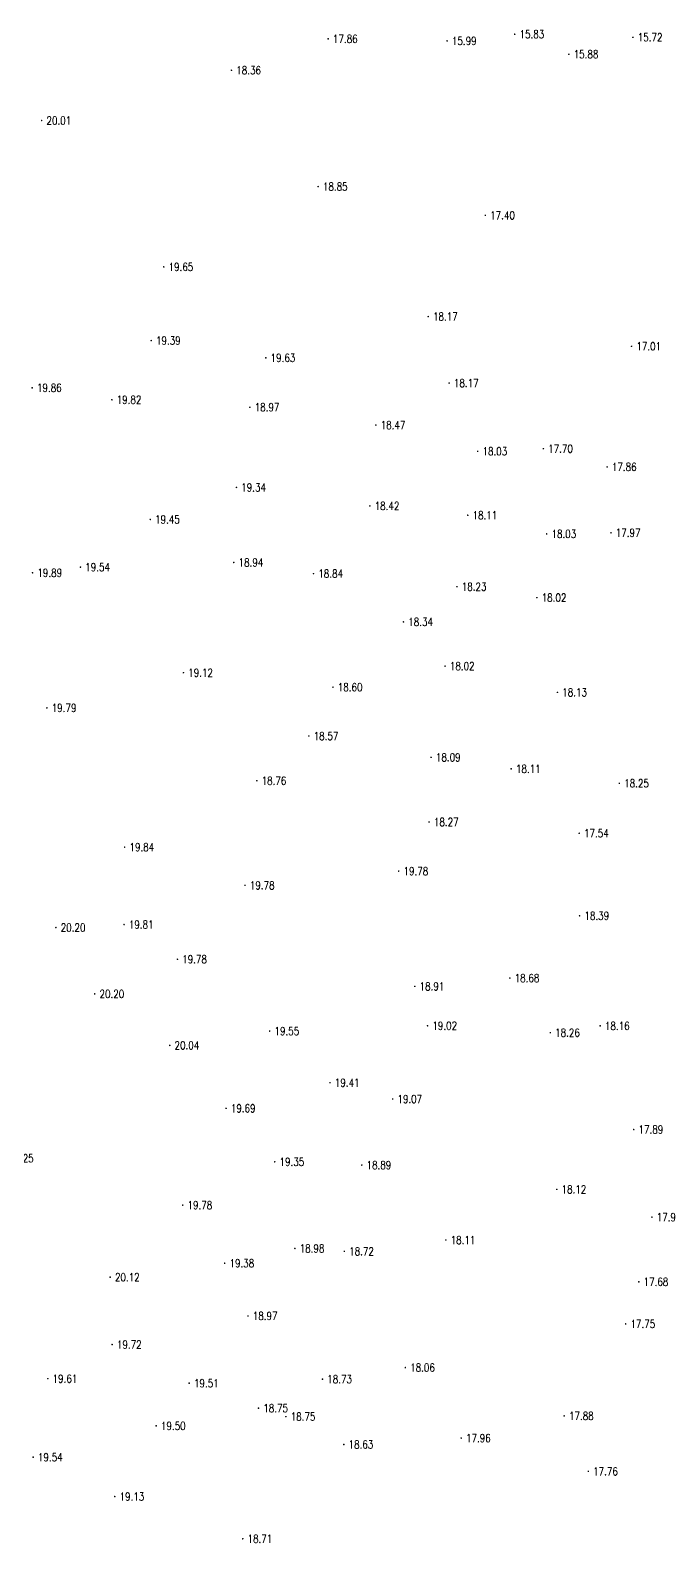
# Model space of a CAD drawing. Extents: x 476861 to 479475, y 2367369 to 2370541.
# Drawn here: x 477648.1 to 477728, y 2368839.9 to 2369028.8 of the extents above; entities that cross this region are included whole.
import ezdxf
from ezdxf.enums import TextEntityAlignment as Align

# ---------------------------------------------------------------- set-up
doc = ezdxf.new("R2010")
doc.units = 0
doc.header["$LTSCALE"] = 0.5
doc.layers.get('0').update_dxf_attribs({"linetype": 'CONTINUOUS'})
doc.layers.add('GCD', color=1, linetype='CONTINUOUS')
doc.styles.add('HZ', font='rs.shx', dxfattribs={"width": 0.8, "bigfont": 'hztxt.shx'})

# ---------------------------------------------------------------- blocks, each defined once
blk = doc.blocks.new('GC200')
at = {"linetype": 'Continuous', "const_width": 0.2, "flags": 128}
blk.add_lwpolyline([(-0.1, 0, 1), (0.1, 0, 1)], format="xyb", close=True, dxfattribs=at)

msp = doc.modelspace()

# ---------------------------------------------------------------- block references
at = {"layer": 'GCD', "linetype": 'Continuous'}
ref = msp.add_blockref('GC200', (477685.331, 2369027.753, 17.86), dxfattribs=dict(at, xscale=0.5, yscale=0.5, zscale=0.5))
ref.add_attrib('height', '17.86', dxfattribs={"linetype": 'Continuous', "height": 1, "style": 'HZ', "width": 0.8}).set_placement((477685.931, 2369027.753, 17.86), align=Align.MIDDLE_LEFT)
ref = msp.add_blockref('GC200', (477700.181, 2369027.497, 15.99), dxfattribs=dict(at, xscale=0.5, yscale=0.5, zscale=0.5))
ref.add_attrib('height', '15.99', dxfattribs={"linetype": 'Continuous', "height": 1, "style": 'HZ', "width": 0.8}).set_placement((477700.781, 2369027.497, 15.99), align=Align.MIDDLE_LEFT)
ref = msp.add_blockref('GC200', (477708.62, 2369028.323, 15.828), dxfattribs=dict(at, xscale=0.5, yscale=0.5, zscale=0.5))
ref.add_attrib('height', '15.83', dxfattribs={"linetype": 'Continuous', "height": 1, "style": 'HZ', "width": 0.8}).set_placement((477709.22, 2369028.323, 15.828), align=Align.MIDDLE_LEFT)
ref = msp.add_blockref('GC200', (477723.381, 2369027.941, 15.72), dxfattribs=dict(at, xscale=0.5, yscale=0.5, zscale=0.5))
ref.add_attrib('height', '15.72', dxfattribs={"linetype": 'Continuous', "height": 1, "style": 'HZ', "width": 0.8}).set_placement((477723.981, 2369027.941, 15.72), align=Align.MIDDLE_LEFT)
ref = msp.add_blockref('GC200', (477715.385, 2369025.823, 15.882), dxfattribs=dict(at, xscale=0.5, yscale=0.5, zscale=0.5))
ref.add_attrib('height', '15.88', dxfattribs={"linetype": 'Continuous', "height": 1, "style": 'HZ', "width": 0.8}).set_placement((477715.985, 2369025.823, 15.882), align=Align.MIDDLE_LEFT)
ref = msp.add_blockref('GC200', (477673.26, 2369023.826, 18.36), dxfattribs=dict(at, xscale=0.5, yscale=0.5, zscale=0.5))
ref.add_attrib('height', '18.36', dxfattribs={"linetype": 'Continuous', "height": 1, "style": 'HZ', "width": 0.8}).set_placement((477673.86, 2369023.826, 18.36), align=Align.MIDDLE_LEFT)
ref = msp.add_blockref('GC200', (477649.567, 2369017.546, 20.01), dxfattribs=dict(at, xscale=0.5, yscale=0.5, zscale=0.5))
ref.add_attrib('height', '20.01', dxfattribs={"linetype": 'Continuous', "height": 1, "style": 'HZ', "width": 0.8}).set_placement((477650.167, 2369017.546, 20.01), align=Align.MIDDLE_LEFT)
ref = msp.add_blockref('GC200', (477684.078, 2369009.293, 18.85), dxfattribs=dict(at, xscale=0.5, yscale=0.5, zscale=0.5))
ref.add_attrib('height', '18.85', dxfattribs={"linetype": 'Continuous', "height": 1, "style": 'HZ', "width": 0.8}).set_placement((477684.678, 2369009.293, 18.85), align=Align.MIDDLE_LEFT)
ref = msp.add_blockref('GC200', (477704.955, 2369005.698, 17.4), dxfattribs=dict(at, xscale=0.5, yscale=0.5, zscale=0.5))
ref.add_attrib('height', '17.40', dxfattribs={"linetype": 'Continuous', "height": 1, "style": 'HZ', "width": 0.8}).set_placement((477705.555, 2369005.698, 17.4), align=Align.MIDDLE_LEFT)
ref = msp.add_blockref('GC200', (477664.807, 2368999.258, 19.65), dxfattribs=dict(at, xscale=0.5, yscale=0.5, zscale=0.5))
ref.add_attrib('height', '19.65', dxfattribs={"linetype": 'Continuous', "height": 1, "style": 'HZ', "width": 0.8}).set_placement((477665.407, 2368999.258, 19.65), align=Align.MIDDLE_LEFT)
ref = msp.add_blockref('GC200', (477697.823, 2368993.05, 18.17), dxfattribs=dict(at, xscale=0.5, yscale=0.5, zscale=0.5))
ref.add_attrib('height', '18.17', dxfattribs={"linetype": 'Continuous', "height": 1, "style": 'HZ', "width": 0.8}).set_placement((477698.423, 2368993.05, 18.17), align=Align.MIDDLE_LEFT)
ref = msp.add_blockref('GC200', (477663.237, 2368990.054, 19.393), dxfattribs=dict(at, xscale=0.5, yscale=0.5, zscale=0.5))
ref.add_attrib('height', '19.39', dxfattribs={"linetype": 'Continuous', "height": 1, "style": 'HZ', "width": 0.8}).set_placement((477663.837, 2368990.054, 19.393), align=Align.MIDDLE_LEFT)
ref = msp.add_blockref('GC200', (477723.207, 2368989.34, 17.01), dxfattribs=dict(at, xscale=0.5, yscale=0.5, zscale=0.5))
ref.add_attrib('height', '17.01', dxfattribs={"linetype": 'Continuous', "height": 1, "style": 'HZ', "width": 0.8}).set_placement((477723.807, 2368989.34, 17.01), align=Align.MIDDLE_LEFT)
ref = msp.add_blockref('GC200', (477677.549, 2368987.9, 19.626), dxfattribs=dict(at, xscale=0.5, yscale=0.5, zscale=0.5))
ref.add_attrib('height', '19.63', dxfattribs={"linetype": 'Continuous', "height": 1, "style": 'HZ', "width": 0.8}).set_placement((477678.149, 2368987.9, 19.626), align=Align.MIDDLE_LEFT)
ref = msp.add_blockref('GC200', (477648.383, 2368984.158, 19.864), dxfattribs=dict(at, xscale=0.5, yscale=0.5, zscale=0.5))
ref.add_attrib('height', '19.86', dxfattribs={"linetype": 'Continuous', "height": 1, "style": 'HZ', "width": 0.8}).set_placement((477648.983, 2368984.158, 19.864), align=Align.MIDDLE_LEFT)
ref = msp.add_blockref('GC200', (477700.431, 2368984.752, 18.166), dxfattribs=dict(at, xscale=0.5, yscale=0.5, zscale=0.5))
ref.add_attrib('height', '18.17', dxfattribs={"linetype": 'Continuous', "height": 1, "style": 'HZ', "width": 0.8}).set_placement((477701.031, 2368984.752, 18.166), align=Align.MIDDLE_LEFT)
ref = msp.add_blockref('GC200', (477658.331, 2368982.664, 19.82), dxfattribs=dict(at, xscale=0.5, yscale=0.5, zscale=0.5))
ref.add_attrib('height', '19.82', dxfattribs={"linetype": 'Continuous', "height": 1, "style": 'HZ', "width": 0.8}).set_placement((477658.931, 2368982.664, 19.82), align=Align.MIDDLE_LEFT)
ref = msp.add_blockref('GC200', (477675.563, 2368981.726, 18.968), dxfattribs=dict(at, xscale=0.5, yscale=0.5, zscale=0.5))
ref.add_attrib('height', '18.97', dxfattribs={"linetype": 'Continuous', "height": 1, "style": 'HZ', "width": 0.8}).set_placement((477676.163, 2368981.726, 18.968), align=Align.MIDDLE_LEFT)
ref = msp.add_blockref('GC200', (477691.29, 2368979.503, 18.468), dxfattribs=dict(at, xscale=0.5, yscale=0.5, zscale=0.5))
ref.add_attrib('height', '18.47', dxfattribs={"linetype": 'Continuous', "height": 1, "style": 'HZ', "width": 0.8}).set_placement((477691.89, 2368979.503, 18.468), align=Align.MIDDLE_LEFT)
ref = msp.add_blockref('GC200', (477703.997, 2368976.222, 18.029), dxfattribs=dict(at, xscale=0.5, yscale=0.5, zscale=0.5))
ref.add_attrib('height', '18.03', dxfattribs={"linetype": 'Continuous', "height": 1, "style": 'HZ', "width": 0.8}).set_placement((477704.597, 2368976.222, 18.029), align=Align.MIDDLE_LEFT)
ref = msp.add_blockref('GC200', (477712.2, 2368976.549, 17.695), dxfattribs=dict(at, xscale=0.5, yscale=0.5, zscale=0.5))
ref.add_attrib('height', '17.70', dxfattribs={"linetype": 'Continuous', "height": 1, "style": 'HZ', "width": 0.8}).set_placement((477712.8, 2368976.549, 17.695), align=Align.MIDDLE_LEFT)
ref = msp.add_blockref('GC200', (477720.152, 2368974.272, 17.855), dxfattribs=dict(at, xscale=0.5, yscale=0.5, zscale=0.5))
ref.add_attrib('height', '17.86', dxfattribs={"linetype": 'Continuous', "height": 1, "style": 'HZ', "width": 0.8}).set_placement((477720.752, 2368974.272, 17.855), align=Align.MIDDLE_LEFT)
ref = msp.add_blockref('GC200', (477673.881, 2368971.717, 19.335), dxfattribs=dict(at, xscale=0.5, yscale=0.5, zscale=0.5))
ref.add_attrib('height', '19.34', dxfattribs={"linetype": 'Continuous', "height": 1, "style": 'HZ', "width": 0.8}).set_placement((477674.481, 2368971.717, 19.335), align=Align.MIDDLE_LEFT)
ref = msp.add_blockref('GC200', (477690.539, 2368969.401, 18.422), dxfattribs=dict(at, xscale=0.5, yscale=0.5, zscale=0.5))
ref.add_attrib('height', '18.42', dxfattribs={"linetype": 'Continuous', "height": 1, "style": 'HZ', "width": 0.8}).set_placement((477691.139, 2368969.401, 18.422), align=Align.MIDDLE_LEFT)
ref = msp.add_blockref('GC200', (477702.758, 2368968.236, 18.113), dxfattribs=dict(at, xscale=0.5, yscale=0.5, zscale=0.5))
ref.add_attrib('height', '18.11', dxfattribs={"linetype": 'Continuous', "height": 1, "style": 'HZ', "width": 0.8}).set_placement((477703.358, 2368968.236, 18.113), align=Align.MIDDLE_LEFT)
ref = msp.add_blockref('GC200', (477663.121, 2368967.709, 19.45), dxfattribs=dict(at, xscale=0.5, yscale=0.5, zscale=0.5))
ref.add_attrib('height', '19.45', dxfattribs={"linetype": 'Continuous', "height": 1, "style": 'HZ', "width": 0.8}).set_placement((477663.721, 2368967.709, 19.45), align=Align.MIDDLE_LEFT)
ref = msp.add_blockref('GC200', (477712.611, 2368965.904, 18.025), dxfattribs=dict(at, xscale=0.5, yscale=0.5, zscale=0.5))
ref.add_attrib('height', '18.03', dxfattribs={"linetype": 'Continuous', "height": 1, "style": 'HZ', "width": 0.8}).set_placement((477713.211, 2368965.904, 18.025), align=Align.MIDDLE_LEFT)
ref = msp.add_blockref('GC200', (477720.64, 2368966.052, 17.97), dxfattribs=dict(at, xscale=0.5, yscale=0.5, zscale=0.5))
ref.add_attrib('height', '17.97', dxfattribs={"linetype": 'Continuous', "height": 1, "style": 'HZ', "width": 0.8}).set_placement((477721.24, 2368966.052, 17.97), align=Align.MIDDLE_LEFT)
ref = msp.add_blockref('GC200', (477648.429, 2368961.049, 19.889), dxfattribs=dict(at, xscale=0.5, yscale=0.5, zscale=0.5))
ref.add_attrib('height', '19.89', dxfattribs={"linetype": 'Continuous', "height": 1, "style": 'HZ', "width": 0.8}).set_placement((477649.029, 2368961.049, 19.889), align=Align.MIDDLE_LEFT)
ref = msp.add_blockref('GC200', (477654.406, 2368961.752, 19.541), dxfattribs=dict(at, xscale=0.5, yscale=0.5, zscale=0.5))
ref.add_attrib('height', '19.54', dxfattribs={"linetype": 'Continuous', "height": 1, "style": 'HZ', "width": 0.8}).set_placement((477655.006, 2368961.752, 19.541), align=Align.MIDDLE_LEFT)
ref = msp.add_blockref('GC200', (477673.547, 2368962.337, 18.937), dxfattribs=dict(at, xscale=0.5, yscale=0.5, zscale=0.5))
ref.add_attrib('height', '18.94', dxfattribs={"linetype": 'Continuous', "height": 1, "style": 'HZ', "width": 0.8}).set_placement((477674.147, 2368962.337, 18.937), align=Align.MIDDLE_LEFT)
ref = msp.add_blockref('GC200', (477683.502, 2368960.942, 18.841), dxfattribs=dict(at, xscale=0.5, yscale=0.5, zscale=0.5))
ref.add_attrib('height', '18.84', dxfattribs={"linetype": 'Continuous', "height": 1, "style": 'HZ', "width": 0.8}).set_placement((477684.102, 2368960.942, 18.841), align=Align.MIDDLE_LEFT)
ref = msp.add_blockref('GC200', (477701.41, 2368959.313, 18.225), dxfattribs=dict(at, xscale=0.5, yscale=0.5, zscale=0.5))
ref.add_attrib('height', '18.23', dxfattribs={"linetype": 'Continuous', "height": 1, "style": 'HZ', "width": 0.8}).set_placement((477702.01, 2368959.313, 18.225), align=Align.MIDDLE_LEFT)
ref = msp.add_blockref('GC200', (477711.388, 2368957.942, 18.024), dxfattribs=dict(at, xscale=0.5, yscale=0.5, zscale=0.5))
ref.add_attrib('height', '18.02', dxfattribs={"linetype": 'Continuous', "height": 1, "style": 'HZ', "width": 0.8}).set_placement((477711.988, 2368957.942, 18.024), align=Align.MIDDLE_LEFT)
ref = msp.add_blockref('GC200', (477694.73, 2368954.913, 18.34), dxfattribs=dict(at, xscale=0.5, yscale=0.5, zscale=0.5))
ref.add_attrib('height', '18.34', dxfattribs={"linetype": 'Continuous', "height": 1, "style": 'HZ', "width": 0.8}).set_placement((477695.33, 2368954.913, 18.34), align=Align.MIDDLE_LEFT)
ref = msp.add_blockref('GC200', (477699.925, 2368949.394, 18.016), dxfattribs=dict(at, xscale=0.5, yscale=0.5, zscale=0.5))
ref.add_attrib('height', '18.02', dxfattribs={"linetype": 'Continuous', "height": 1, "style": 'HZ', "width": 0.8}).set_placement((477700.525, 2368949.394, 18.016), align=Align.MIDDLE_LEFT)
ref = msp.add_blockref('GC200', (477667.268, 2368948.569, 19.12), dxfattribs=dict(at, xscale=0.5, yscale=0.5, zscale=0.5))
ref.add_attrib('height', '19.12', dxfattribs={"linetype": 'Continuous', "height": 1, "style": 'HZ', "width": 0.8}).set_placement((477667.868, 2368948.569, 19.12), align=Align.MIDDLE_LEFT)
ref = msp.add_blockref('GC200', (477685.932, 2368946.754, 18.597), dxfattribs=dict(at, xscale=0.5, yscale=0.5, zscale=0.5))
ref.add_attrib('height', '18.60', dxfattribs={"linetype": 'Continuous', "height": 1, "style": 'HZ', "width": 0.8}).set_placement((477686.532, 2368946.754, 18.597), align=Align.MIDDLE_LEFT)
ref = msp.add_blockref('GC200', (477713.958, 2368946.113, 18.129), dxfattribs=dict(at, xscale=0.5, yscale=0.5, zscale=0.5))
ref.add_attrib('height', '18.13', dxfattribs={"linetype": 'Continuous', "height": 1, "style": 'HZ', "width": 0.8}).set_placement((477714.558, 2368946.113, 18.129), align=Align.MIDDLE_LEFT)
ref = msp.add_blockref('GC200', (477650.217, 2368944.174, 19.786), dxfattribs=dict(at, xscale=0.5, yscale=0.5, zscale=0.5))
ref.add_attrib('height', '19.79', dxfattribs={"linetype": 'Continuous', "height": 1, "style": 'HZ', "width": 0.8}).set_placement((477650.817, 2368944.174, 19.786), align=Align.MIDDLE_LEFT)
ref = msp.add_blockref('GC200', (477682.921, 2368940.658, 18.566), dxfattribs=dict(at, xscale=0.5, yscale=0.5, zscale=0.5))
ref.add_attrib('height', '18.57', dxfattribs={"linetype": 'Continuous', "height": 1, "style": 'HZ', "width": 0.8}).set_placement((477683.521, 2368940.658, 18.566), align=Align.MIDDLE_LEFT)
ref = msp.add_blockref('GC200', (477698.18, 2368937.992, 18.087), dxfattribs=dict(at, xscale=0.5, yscale=0.5, zscale=0.5))
ref.add_attrib('height', '18.09', dxfattribs={"linetype": 'Continuous', "height": 1, "style": 'HZ', "width": 0.8}).set_placement((477698.78, 2368937.992, 18.087), align=Align.MIDDLE_LEFT)
ref = msp.add_blockref('GC200', (477708.183, 2368936.56, 18.106), dxfattribs=dict(at, xscale=0.5, yscale=0.5, zscale=0.5))
ref.add_attrib('height', '18.11', dxfattribs={"linetype": 'Continuous', "height": 1, "style": 'HZ', "width": 0.8}).set_placement((477708.783, 2368936.56, 18.106), align=Align.MIDDLE_LEFT)
ref = msp.add_blockref('GC200', (477676.429, 2368935.073, 18.76), dxfattribs=dict(at, xscale=0.5, yscale=0.5, zscale=0.5))
ref.add_attrib('height', '18.76', dxfattribs={"linetype": 'Continuous', "height": 1, "style": 'HZ', "width": 0.8}).set_placement((477677.029, 2368935.073, 18.76), align=Align.MIDDLE_LEFT)
ref = msp.add_blockref('GC200', (477721.686, 2368934.749, 18.254), dxfattribs=dict(at, xscale=0.5, yscale=0.5, zscale=0.5))
ref.add_attrib('height', '18.25', dxfattribs={"linetype": 'Continuous', "height": 1, "style": 'HZ', "width": 0.8}).set_placement((477722.286, 2368934.749, 18.254), align=Align.MIDDLE_LEFT)
ref = msp.add_blockref('GC200', (477697.931, 2368929.916, 18.271), dxfattribs=dict(at, xscale=0.5, yscale=0.5, zscale=0.5))
ref.add_attrib('height', '18.27', dxfattribs={"linetype": 'Continuous', "height": 1, "style": 'HZ', "width": 0.8}).set_placement((477698.531, 2368929.916, 18.271), align=Align.MIDDLE_LEFT)
ref = msp.add_blockref('GC200', (477716.672, 2368928.51, 17.541), dxfattribs=dict(at, xscale=0.5, yscale=0.5, zscale=0.5))
ref.add_attrib('height', '17.54', dxfattribs={"linetype": 'Continuous', "height": 1, "style": 'HZ', "width": 0.8}).set_placement((477717.272, 2368928.51, 17.541), align=Align.MIDDLE_LEFT)
ref = msp.add_blockref('GC200', (477659.927, 2368926.77, 19.842), dxfattribs=dict(at, xscale=0.5, yscale=0.5, zscale=0.5))
ref.add_attrib('height', '19.84', dxfattribs={"linetype": 'Continuous', "height": 1, "style": 'HZ', "width": 0.8}).set_placement((477660.527, 2368926.77, 19.842), align=Align.MIDDLE_LEFT)
ref = msp.add_blockref('GC200', (477694.136, 2368923.778, 19.78), dxfattribs=dict(at, xscale=0.5, yscale=0.5, zscale=0.5))
ref.add_attrib('height', '19.78', dxfattribs={"linetype": 'Continuous', "height": 1, "style": 'HZ', "width": 0.8}).set_placement((477694.736, 2368923.778, 19.78), align=Align.MIDDLE_LEFT)
ref = msp.add_blockref('GC200', (477674.951, 2368922, 19.78), dxfattribs=dict(at, xscale=0.5, yscale=0.5, zscale=0.5))
ref.add_attrib('height', '19.78', dxfattribs={"linetype": 'Continuous', "height": 1, "style": 'HZ', "width": 0.8}).set_placement((477675.551, 2368922, 19.78), align=Align.MIDDLE_LEFT)
ref = msp.add_blockref('GC200', (477659.848, 2368917.106, 19.812), dxfattribs=dict(at, xscale=0.5, yscale=0.5, zscale=0.5))
ref.add_attrib('height', '19.81', dxfattribs={"linetype": 'Continuous', "height": 1, "style": 'HZ', "width": 0.8}).set_placement((477660.448, 2368917.106, 19.812), align=Align.MIDDLE_LEFT)
ref = msp.add_blockref('GC200', (477716.724, 2368918.203, 18.391), dxfattribs=dict(at, xscale=0.5, yscale=0.5, zscale=0.5))
ref.add_attrib('height', '18.39', dxfattribs={"linetype": 'Continuous', "height": 1, "style": 'HZ', "width": 0.8}).set_placement((477717.324, 2368918.203, 18.391), align=Align.MIDDLE_LEFT)
ref = msp.add_blockref('GC200', (477651.343, 2368916.73, 20.196), dxfattribs=dict(at, xscale=0.5, yscale=0.5, zscale=0.5))
ref.add_attrib('height', '20.20', dxfattribs={"linetype": 'Continuous', "height": 1, "style": 'HZ', "width": 0.8}).set_placement((477651.943, 2368916.73, 20.196), align=Align.MIDDLE_LEFT)
ref = msp.add_blockref('GC200', (477666.514, 2368912.767, 19.78), dxfattribs=dict(at, xscale=0.5, yscale=0.5, zscale=0.5))
ref.add_attrib('height', '19.78', dxfattribs={"linetype": 'Continuous', "height": 1, "style": 'HZ', "width": 0.8}).set_placement((477667.114, 2368912.767, 19.78), align=Align.MIDDLE_LEFT)
ref = msp.add_blockref('GC200', (477708.016, 2368910.421, 18.682), dxfattribs=dict(at, xscale=0.5, yscale=0.5, zscale=0.5))
ref.add_attrib('height', '18.68', dxfattribs={"linetype": 'Continuous', "height": 1, "style": 'HZ', "width": 0.8}).set_placement((477708.616, 2368910.421, 18.682), align=Align.MIDDLE_LEFT)
ref = msp.add_blockref('GC200', (477656.187, 2368908.439, 20.2), dxfattribs=dict(at, xscale=0.5, yscale=0.5, zscale=0.5))
ref.add_attrib('height', '20.20', dxfattribs={"linetype": 'Continuous', "height": 1, "style": 'HZ', "width": 0.8}).set_placement((477656.787, 2368908.439, 20.2), align=Align.MIDDLE_LEFT)
ref = msp.add_blockref('GC200', (477696.145, 2368909.384, 18.905), dxfattribs=dict(at, xscale=0.5, yscale=0.5, zscale=0.5))
ref.add_attrib('height', '18.91', dxfattribs={"linetype": 'Continuous', "height": 1, "style": 'HZ', "width": 0.8}).set_placement((477696.745, 2368909.384, 18.905), align=Align.MIDDLE_LEFT)
ref = msp.add_blockref('GC200', (477678.027, 2368903.799, 19.547), dxfattribs=dict(at, xscale=0.5, yscale=0.5, zscale=0.5))
ref.add_attrib('height', '19.55', dxfattribs={"linetype": 'Continuous', "height": 1, "style": 'HZ', "width": 0.8}).set_placement((477678.627, 2368903.799, 19.547), align=Align.MIDDLE_LEFT)
ref = msp.add_blockref('GC200', (477697.743, 2368904.464, 19.018), dxfattribs=dict(at, xscale=0.5, yscale=0.5, zscale=0.5))
ref.add_attrib('height', '19.02', dxfattribs={"linetype": 'Continuous', "height": 1, "style": 'HZ', "width": 0.8}).set_placement((477698.343, 2368904.464, 19.018), align=Align.MIDDLE_LEFT)
ref = msp.add_blockref('GC200', (477719.289, 2368904.446, 18.162), dxfattribs=dict(at, xscale=0.5, yscale=0.5, zscale=0.5))
ref.add_attrib('height', '18.16', dxfattribs={"linetype": 'Continuous', "height": 1, "style": 'HZ', "width": 0.8}).set_placement((477719.889, 2368904.446, 18.162), align=Align.MIDDLE_LEFT)
ref = msp.add_blockref('GC200', (477665.553, 2368902.012, 20.039), dxfattribs=dict(at, xscale=0.5, yscale=0.5, zscale=0.5))
ref.add_attrib('height', '20.04', dxfattribs={"linetype": 'Continuous', "height": 1, "style": 'HZ', "width": 0.8}).set_placement((477666.153, 2368902.012, 20.039), align=Align.MIDDLE_LEFT)
ref = msp.add_blockref('GC200', (477713.066, 2368903.597, 18.259), dxfattribs=dict(at, xscale=0.5, yscale=0.5, zscale=0.5))
ref.add_attrib('height', '18.26', dxfattribs={"linetype": 'Continuous', "height": 1, "style": 'HZ', "width": 0.8}).set_placement((477713.666, 2368903.597, 18.259), align=Align.MIDDLE_LEFT)
ref = msp.add_blockref('GC200', (477685.559, 2368897.351, 19.412), dxfattribs=dict(at, xscale=0.5, yscale=0.5, zscale=0.5))
ref.add_attrib('height', '19.41', dxfattribs={"linetype": 'Continuous', "height": 1, "style": 'HZ', "width": 0.8}).set_placement((477686.159, 2368897.351, 19.412), align=Align.MIDDLE_LEFT)
ref = msp.add_blockref('GC200', (477693.38, 2368895.308, 19.067), dxfattribs=dict(at, xscale=0.5, yscale=0.5, zscale=0.5))
ref.add_attrib('height', '19.07', dxfattribs={"linetype": 'Continuous', "height": 1, "style": 'HZ', "width": 0.8}).set_placement((477693.98, 2368895.308, 19.067), align=Align.MIDDLE_LEFT)
ref = msp.add_blockref('GC200', (477672.585, 2368894.147, 19.688), dxfattribs=dict(at, xscale=0.5, yscale=0.5, zscale=0.5))
ref.add_attrib('height', '19.69', dxfattribs={"linetype": 'Continuous', "height": 1, "style": 'HZ', "width": 0.8}).set_placement((477673.185, 2368894.147, 19.688), align=Align.MIDDLE_LEFT)
ref = msp.add_blockref('GC200', (477723.482, 2368891.5, 17.89), dxfattribs=dict(at, xscale=0.5, yscale=0.5, zscale=0.5))
ref.add_attrib('height', '17.89', dxfattribs={"linetype": 'Continuous', "height": 1, "style": 'HZ', "width": 0.8}).set_placement((477724.082, 2368891.5, 17.89), align=Align.MIDDLE_LEFT)
ref = msp.add_blockref('GC200', (477644.883, 2368887.903, 20.251), dxfattribs=dict(at, xscale=0.5, yscale=0.5, zscale=0.5))
ref.add_attrib('height', '20.25', dxfattribs={"linetype": 'Continuous', "height": 1, "style": 'HZ', "width": 0.8}).set_placement((477645.483, 2368887.903, 20.251), align=Align.MIDDLE_LEFT)
ref = msp.add_blockref('GC200', (477678.663, 2368887.466, 19.354), dxfattribs=dict(at, xscale=0.5, yscale=0.5, zscale=0.5))
ref.add_attrib('height', '19.35', dxfattribs={"linetype": 'Continuous', "height": 1, "style": 'HZ', "width": 0.8}).set_placement((477679.263, 2368887.466, 19.354), align=Align.MIDDLE_LEFT)
ref = msp.add_blockref('GC200', (477689.525, 2368887.06, 18.888), dxfattribs=dict(at, xscale=0.5, yscale=0.5, zscale=0.5))
ref.add_attrib('height', '18.89', dxfattribs={"linetype": 'Continuous', "height": 1, "style": 'HZ', "width": 0.8}).set_placement((477690.125, 2368887.06, 18.888), align=Align.MIDDLE_LEFT)
ref = msp.add_blockref('GC200', (477713.875, 2368884.025, 18.12), dxfattribs=dict(at, xscale=0.5, yscale=0.5, zscale=0.5))
ref.add_attrib('height', '18.12', dxfattribs={"linetype": 'Continuous', "height": 1, "style": 'HZ', "width": 0.8}).set_placement((477714.475, 2368884.025, 18.12), align=Align.MIDDLE_LEFT)
ref = msp.add_blockref('GC200', (477667.173, 2368882.059, 19.775), dxfattribs=dict(at, xscale=0.5, yscale=0.5, zscale=0.5))
ref.add_attrib('height', '19.78', dxfattribs={"linetype": 'Continuous', "height": 1, "style": 'HZ', "width": 0.8}).set_placement((477667.773, 2368882.059, 19.775), align=Align.MIDDLE_LEFT)
ref = msp.add_blockref('GC200', (477725.75, 2368880.554, 17.932), dxfattribs=dict(at, xscale=0.5, yscale=0.5, zscale=0.5))
ref.add_attrib('height', '17.93', dxfattribs={"linetype": 'Continuous', "height": 1, "style": 'HZ', "width": 0.8}).set_placement((477726.35, 2368880.554, 17.932), align=Align.MIDDLE_LEFT)
ref = msp.add_blockref('GC200', (477700.023, 2368877.695, 18.107), dxfattribs=dict(at, xscale=0.5, yscale=0.5, zscale=0.5))
ref.add_attrib('height', '18.11', dxfattribs={"linetype": 'Continuous', "height": 1, "style": 'HZ', "width": 0.8}).set_placement((477700.623, 2368877.695, 18.107), align=Align.MIDDLE_LEFT)
ref = msp.add_blockref('GC200', (477681.178, 2368876.645, 18.98), dxfattribs=dict(at, xscale=0.5, yscale=0.5, zscale=0.5))
ref.add_attrib('height', '18.98', dxfattribs={"linetype": 'Continuous', "height": 1, "style": 'HZ', "width": 0.8}).set_placement((477681.778, 2368876.645, 18.98), align=Align.MIDDLE_LEFT)
ref = msp.add_blockref('GC200', (477687.352, 2368876.281, 18.722), dxfattribs=dict(at, xscale=0.5, yscale=0.5, zscale=0.5))
ref.add_attrib('height', '18.72', dxfattribs={"linetype": 'Continuous', "height": 1, "style": 'HZ', "width": 0.8}).set_placement((477687.952, 2368876.281, 18.722), align=Align.MIDDLE_LEFT)
ref = msp.add_blockref('GC200', (477672.412, 2368874.794, 19.376), dxfattribs=dict(at, xscale=0.5, yscale=0.5, zscale=0.5))
ref.add_attrib('height', '19.38', dxfattribs={"linetype": 'Continuous', "height": 1, "style": 'HZ', "width": 0.8}).set_placement((477673.012, 2368874.794, 19.376), align=Align.MIDDLE_LEFT)
ref = msp.add_blockref('GC200', (477658.116, 2368873.049, 20.121), dxfattribs=dict(at, xscale=0.5, yscale=0.5, zscale=0.5))
ref.add_attrib('height', '20.12', dxfattribs={"linetype": 'Continuous', "height": 1, "style": 'HZ', "width": 0.8}).set_placement((477658.716, 2368873.049, 20.121), align=Align.MIDDLE_LEFT)
ref = msp.add_blockref('GC200', (477724.112, 2368872.478, 17.684), dxfattribs=dict(at, xscale=0.5, yscale=0.5, zscale=0.5))
ref.add_attrib('height', '17.68', dxfattribs={"linetype": 'Continuous', "height": 1, "style": 'HZ', "width": 0.8}).set_placement((477724.712, 2368872.478, 17.684), align=Align.MIDDLE_LEFT)
ref = msp.add_blockref('GC200', (477675.323, 2368868.207, 18.973), dxfattribs=dict(at, xscale=0.5, yscale=0.5, zscale=0.5))
ref.add_attrib('height', '18.97', dxfattribs={"linetype": 'Continuous', "height": 1, "style": 'HZ', "width": 0.8}).set_placement((477675.923, 2368868.207, 18.973), align=Align.MIDDLE_LEFT)
ref = msp.add_blockref('GC200', (477722.475, 2368867.218, 17.754), dxfattribs=dict(at, xscale=0.5, yscale=0.5, zscale=0.5))
ref.add_attrib('height', '17.75', dxfattribs={"linetype": 'Continuous', "height": 1, "style": 'HZ', "width": 0.8}).set_placement((477723.075, 2368867.218, 17.754), align=Align.MIDDLE_LEFT)
ref = msp.add_blockref('GC200', (477658.362, 2368864.639, 19.72), dxfattribs=dict(at, xscale=0.5, yscale=0.5, zscale=0.5))
ref.add_attrib('height', '19.72', dxfattribs={"linetype": 'Continuous', "height": 1, "style": 'HZ', "width": 0.8}).set_placement((477658.962, 2368864.639, 19.72), align=Align.MIDDLE_LEFT)
ref = msp.add_blockref('GC200', (477650.33, 2368860.376, 19.609), dxfattribs=dict(at, xscale=0.5, yscale=0.5, zscale=0.5))
ref.add_attrib('height', '19.61', dxfattribs={"linetype": 'Continuous', "height": 1, "style": 'HZ', "width": 0.8}).set_placement((477650.93, 2368860.376, 19.609), align=Align.MIDDLE_LEFT)
ref = msp.add_blockref('GC200', (477694.968, 2368861.759, 18.058), dxfattribs=dict(at, xscale=0.5, yscale=0.5, zscale=0.5))
ref.add_attrib('height', '18.06', dxfattribs={"linetype": 'Continuous', "height": 1, "style": 'HZ', "width": 0.8}).set_placement((477695.568, 2368861.759, 18.058), align=Align.MIDDLE_LEFT)
ref = msp.add_blockref('GC200', (477667.981, 2368859.811, 19.514), dxfattribs=dict(at, xscale=0.5, yscale=0.5, zscale=0.5))
ref.add_attrib('height', '19.51', dxfattribs={"linetype": 'Continuous', "height": 1, "style": 'HZ', "width": 0.8}).set_placement((477668.581, 2368859.811, 19.514), align=Align.MIDDLE_LEFT)
ref = msp.add_blockref('GC200', (477684.622, 2368860.317, 18.734), dxfattribs=dict(at, xscale=0.5, yscale=0.5, zscale=0.5))
ref.add_attrib('height', '18.73', dxfattribs={"linetype": 'Continuous', "height": 1, "style": 'HZ', "width": 0.8}).set_placement((477685.222, 2368860.317, 18.734), align=Align.MIDDLE_LEFT)
ref = msp.add_blockref('GC200', (477676.637, 2368856.693, 18.748), dxfattribs=dict(at, xscale=0.5, yscale=0.5, zscale=0.5))
ref.add_attrib('height', '18.75', dxfattribs={"linetype": 'Continuous', "height": 1, "style": 'HZ', "width": 0.8}).set_placement((477677.237, 2368856.693, 18.748), align=Align.MIDDLE_LEFT)
ref = msp.add_blockref('GC200', (477680.054, 2368855.632, 18.748), dxfattribs=dict(at, xscale=0.5, yscale=0.5, zscale=0.5))
ref.add_attrib('height', '18.75', dxfattribs={"linetype": 'Continuous', "height": 1, "style": 'HZ', "width": 0.8}).set_placement((477680.654, 2368855.632, 18.748), align=Align.MIDDLE_LEFT)
ref = msp.add_blockref('GC200', (477714.797, 2368855.724, 17.881), dxfattribs=dict(at, xscale=0.5, yscale=0.5, zscale=0.5))
ref.add_attrib('height', '17.88', dxfattribs={"linetype": 'Continuous', "height": 1, "style": 'HZ', "width": 0.8}).set_placement((477715.397, 2368855.724, 17.881), align=Align.MIDDLE_LEFT)
ref = msp.add_blockref('GC200', (477663.855, 2368854.479, 19.499), dxfattribs=dict(at, xscale=0.5, yscale=0.5, zscale=0.5))
ref.add_attrib('height', '19.50', dxfattribs={"linetype": 'Continuous', "height": 1, "style": 'HZ', "width": 0.8}).set_placement((477664.455, 2368854.479, 19.499), align=Align.MIDDLE_LEFT)
ref = msp.add_blockref('GC200', (477701.942, 2368852.954, 17.96), dxfattribs=dict(at, xscale=0.5, yscale=0.5, zscale=0.5))
ref.add_attrib('height', '17.96', dxfattribs={"linetype": 'Continuous', "height": 1, "style": 'HZ', "width": 0.8}).set_placement((477702.542, 2368852.954, 17.96), align=Align.MIDDLE_LEFT)
ref = msp.add_blockref('GC200', (477687.283, 2368852.156, 18.634), dxfattribs=dict(at, xscale=0.5, yscale=0.5, zscale=0.5))
ref.add_attrib('height', '18.63', dxfattribs={"linetype": 'Continuous', "height": 1, "style": 'HZ', "width": 0.8}).set_placement((477687.883, 2368852.156, 18.634), align=Align.MIDDLE_LEFT)
ref = msp.add_blockref('GC200', (477648.499, 2368850.566, 19.54), dxfattribs=dict(at, xscale=0.5, yscale=0.5, zscale=0.5))
ref.add_attrib('height', '19.54', dxfattribs={"linetype": 'Continuous', "height": 1, "style": 'HZ', "width": 0.8}).set_placement((477649.099, 2368850.566, 19.54), align=Align.MIDDLE_LEFT)
ref = msp.add_blockref('GC200', (477717.816, 2368848.799, 17.76), dxfattribs=dict(at, xscale=0.5, yscale=0.5, zscale=0.5))
ref.add_attrib('height', '17.76', dxfattribs={"linetype": 'Continuous', "height": 1, "style": 'HZ', "width": 0.8}).set_placement((477718.416, 2368848.799, 17.76), align=Align.MIDDLE_LEFT)
ref = msp.add_blockref('GC200', (477658.693, 2368845.65, 19.129), dxfattribs=dict(at, xscale=0.5, yscale=0.5, zscale=0.5))
ref.add_attrib('height', '19.13', dxfattribs={"linetype": 'Continuous', "height": 1, "style": 'HZ', "width": 0.8}).set_placement((477659.293, 2368845.65, 19.129), align=Align.MIDDLE_LEFT)
ref = msp.add_blockref('GC200', (477674.67, 2368840.379, 18.71), dxfattribs=dict(at, xscale=0.5, yscale=0.5, zscale=0.5))
ref.add_attrib('height', '18.71', dxfattribs={"linetype": 'Continuous', "height": 1, "style": 'HZ', "width": 0.8}).set_placement((477675.27, 2368840.379, 18.71), align=Align.MIDDLE_LEFT)

doc.saveas('drawing.dxf')
